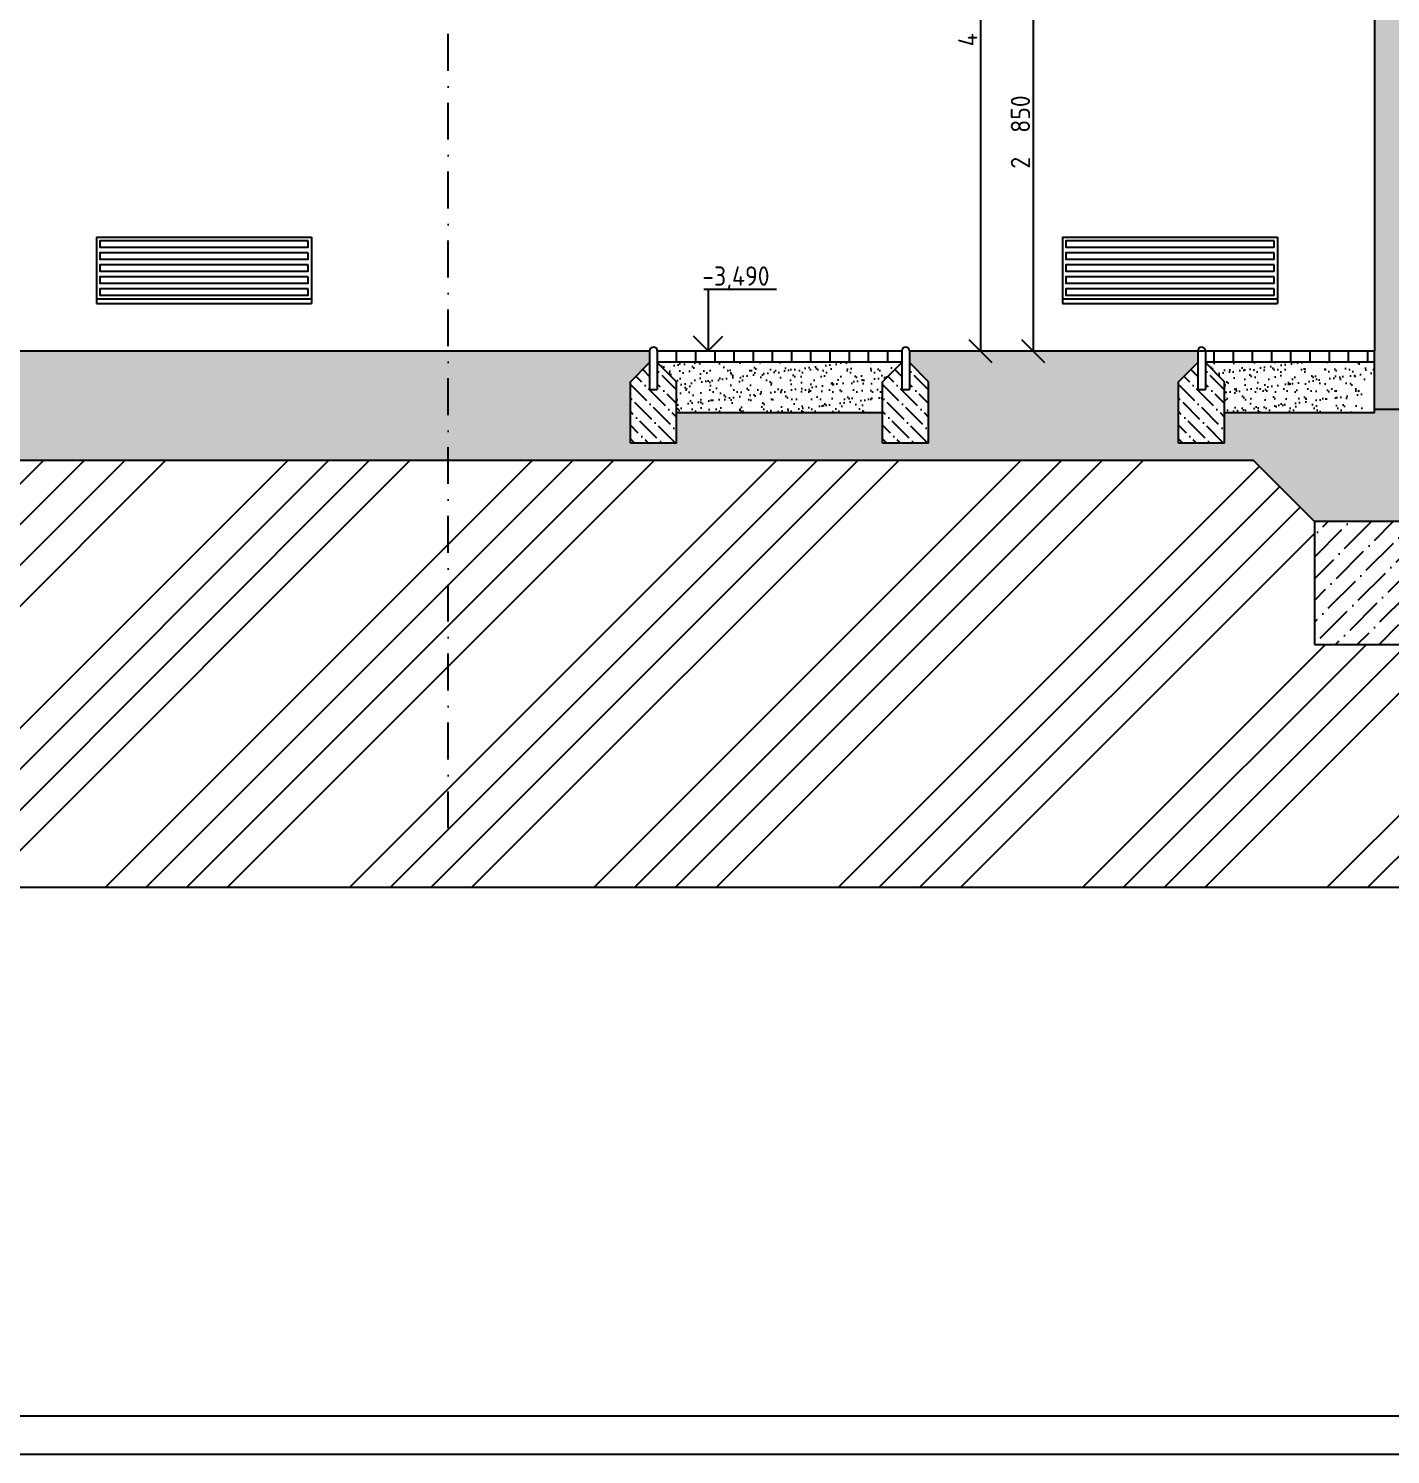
# Model space of a CAD drawing. Extents: x 3792242 to 5145247, y -1546315 to -1031918.
# Drawn here: x 3832688 to 3841555, y -1546315 to -1537035 of the extents above; entities that cross this region are included whole.
import ezdxf

# ---------------------------------------------------------------- set-up
doc = ezdxf.new("R2010")
doc.units = 0
doc.header["$MEASUREMENT"] = 0
doc.linetypes.add('BODKOCIARKOVANA_3', pattern=[5.6, 3, -1.3, 0, -1.3])
doc.layers.get('0').update_dxf_attribs({"linetype": 'CONTINUOUS'})
doc.layers.get('Defpoints').update_dxf_attribs({"color": 61, "linetype": 'CONTINUOUS'})
for name, color, linetype in [('KÓTY', 4, 'CONTINUOUS'), ('MÚRY', 1, 'CONTINUOUS'), ('osi', 253, 'CONTINUOUS'), ('POZEMOK', 7, 'CONTINUOUS'), ('TENKÁ', 7, 'CONTINUOUS'), ('ŠRAFY', 82, 'CONTINUOUS'), ('šrafy-múry', 8, 'CONTINUOUS')]:
    doc.layers.add(name, color=color, linetype=linetype)
doc.styles.add('STYLE1', font='isocp.shx')
doc.dimstyles.new('STANDARD-50', dxfattribs={"dimtxt": 125, "dimasz": 150, "dimexe": 10, "dimexo": 200, "dimgap": 20, "dimtad": 1, "dimdsep": 46, "dimlunit": 6, "dimtxsty": 'STYLE1', "dimblk1": 'OBLIQUE', "dimblk2": 'OBLIQUE', "dimsah": 1, "dimcen": 2.5, "dimse1": 1, "dimse2": 1, "dimadec": 0, "dimazin": 0, "dimtfac": 1, "dimtmove": 1, "dimatfit": 3, "dimldrblk": 'OBLIQUE', "dimfxl": 1, "dimtolj": 1, "dimtzin": 0, "dimarcsym": 0})
pattern_1 = [(90, (45657.19, -33883.5), (-125, 8e-15), [])]

# ---------------------------------------------------------------- blocks, each defined once
blk = doc.blocks.new('_OBLIQUE')
at = {"color": 0, "linetype": 'ByBlock'}
blk.add_line((-0.5, -0.5), (0.5, 0.5), dxfattribs=at)
blk = doc.blocks.new('*D49504')
at = {"layer": 'Defpoints', "color": 0}
for p in [(3841450.2, -1534683.8), (3838885.2, -1539133.8), (3841450.2, -1539133.8)]:
    blk.add_point(p, dxfattribs=at)
at = {"layer": 'KÓTY', "color": 0, "lineweight": -2, "ltscale": 0.25}
blk.add_line((3838885.2, -1534683.8), (3838885.2, -1539133.8), dxfattribs=at)
at = {"layer": 'KÓTY', "color": 0, "linetype": 'ByBlock', "lineweight": -2, "xscale": 150, "yscale": 150, "zscale": 150}
for p, rotation in [((3838885.2, -1534683.8), 90), ((3838885.2, -1539133.8), 270)]:
    blk.add_blockref('_OBLIQUE', p, dxfattribs=dict(at, rotation=rotation))
at = {"layer": 'KÓTY', "color": 0, "insert": (3838802.7, -1536908.8), "char_height": 125, "attachment_point": 5, "rotation": 90, "style": 'STYLE1'}
blk.add_mtext('\\A1;4ﾠ450', dxfattribs=at)
blk = doc.blocks.new('*D49527')
at = {"layer": 'Defpoints', "color": 0}
for p in [(3841650.2, -1536283.8), (3839228.2, -1539133.8), (3841450.2, -1539133.8)]:
    blk.add_point(p, dxfattribs=at)
at = {"layer": 'KÓTY', "color": 0, "lineweight": -2, "ltscale": 0.25}
blk.add_line((3839228.2, -1536283.8), (3839228.2, -1539133.8), dxfattribs=at)
at = {"layer": 'KÓTY', "color": 0, "linetype": 'ByBlock', "lineweight": -2, "xscale": 150, "yscale": 150, "zscale": 150}
for p, rotation in [((3839228.2, -1536283.8), 90), ((3839228.2, -1539133.8), 270)]:
    blk.add_blockref('_OBLIQUE', p, dxfattribs=dict(at, rotation=rotation))
at = {"layer": 'KÓTY', "color": 0, "insert": (3839145.7, -1537708.8), "char_height": 125, "attachment_point": 5, "rotation": 90, "style": 'STYLE1'}
blk.add_mtext('\\A1;2ﾠ850', dxfattribs=at)

msp = doc.modelspace()

# ---------------------------------------------------------------- hatches: boundary and pattern name
at = {"layer": 'ŠRAFY'}
h = msp.add_hatch(dxfattribs=at)
h.set_pattern_fill('HEX', color=256, scale=250)
h.set_pattern_definition([(0, (-601642.31, 2e-09), (0, 54.12658774), [31.25, -62.5]), (120, (-601642.31, 2e-09), (-46.875, -27.06329387), [31.25, -62.5]), (60, (-601611.06, 2e-09), (-46.875, 27.06329387), [31.25, -62.5])])
h.paths.add_polyline_path([(3841450.193, -1539513.77), (3841610.193, -1539513.77), (3841610.193, -1539338.77), (3841610.193, -1539313.77), (3841610.193, -1539063.77), (3841610.193, -1538813.77), (3841610.193, -1538563.77), (3841610.193, -1536283.77), (3841610.193, -1535743.77), (3841610.193, -1534713.77), (3841450.193, -1534713.77), (3841450.193, -1539133.77), (3841450.193, -1539203.77)])
at = {"layer": 'ŠRAFY', "ltscale": 0.25}
h = msp.add_hatch(dxfattribs=at)
h.set_pattern_fill('ANSI34', color=256, scale=1500)
h.set_pattern_definition([(45, (42813.2, 0), (-795.49513, 795.49513), []), (45, (43078.4, 0), (-795.49513, 795.49513), []), (45, (43343.5, 0), (-795.49513, 795.49513), []), (45, (43608.7, 0), (-795.49513, 795.49513), [])])
h.paths.add_polyline_path([(3856930.362, -1539703.601), (3856390.193, -1540243.77), (3856390.193, -1541043.77), (3853790.193, -1541043.77), (3853360.193, -1541043.77), (3852652.192, -1541043.77), (3851490.193, -1541043.77), (3848890.193, -1541043.77), (3843835.652, -1541043.77), (3842560.193, -1541043.77), (3841060.193, -1541043.77), (3841060.193, -1540243.77), (3840660.193, -1539843.77), (3810420.193, -1539843.77), (3810420.193, -1540643.77), (3808620.193, -1540643.77), (3808620.193, -1539843.77), (3806456.344, -1539842.618), (3806055.193, -1540243.77), (3806055.193, -1541043.77), (3803655.193, -1541043.77), (3803655.193, -1540243.77), (3802005.193, -1540243.77), (3802005.193, -1541043.77), (3799805.193, -1541043.77), (3795340.193, -1541043.77), (3795340.193, -1540243.77), (3794507.358, -1538801.258), (3794030.863, -1538804.23), (3794030.863, -1542624), (3858687.193, -1542624), (3858687.193, -1539705.358), (3857100.193, -1539703.771)])
h.paths.add_polyline_path([(3806314.535, -1539532.394), (3806820.884, -1539532.394), (3806820.884, -1539732.444), (3806314.535, -1539732.444)], flags=24)
h.paths.add_polyline_path([(3807463.582, -1540068.7), (3807969.93, -1540068.7), (3807969.93, -1540268.749), (3807463.582, -1540268.749)], flags=24)
h.paths.add_polyline_path([(3807462.035, -1539346.395), (3807980.884, -1539346.395), (3807980.884, -1539546.444), (3807462.035, -1539546.444)], flags=24)
h.paths.add_polyline_path([(3803217.693, -1539571.299), (3803217.693, -1539308.701), (3803467.693, -1539308.701), (3803467.693, -1539571.299)], flags=24)
h.paths.add_polyline_path([(3807963.193, -1540387.57), (3807963.193, -1540099.971), (3808213.193, -1540099.971), (3808213.193, -1540387.57)], flags=24)
h.paths.add_polyline_path([(3807963.193, -1539722.57), (3807963.193, -1539434.971), (3808213.193, -1539434.971), (3808213.193, -1539722.57)], flags=24)
h = msp.add_hatch(dxfattribs=at)
h.set_pattern_fill('AR-CONC', color=256, scale=50)
h.set_pattern_definition([(50, (-12142841.75, 590327.22), (358.6300913, -31.3760675), [37.5, -412.5]), (355, (-12142841.75, 590327.22), (-69.375667, 376.096067), [30, -330]), (100.4514445, (-12142811.87, 590324.6), (289.254423, 344.7199955), [31.870096, -350.571056]), (46.1842, (-12142841.75, 590427.22), (533.620665, -82.75964), [56.25, -618.75]), (96.6356355, (-12142797.3, 590420.33), (467.330973, 487.0593), [47.805171, -525.85688]), (351.184164, (-12142841.75, 590427.2), (467.330973, 487.0593), [45, -495]), (21, (-12142791.75, 590402.22), (298.453526, -201.3094453), [37.5, -412.5]), (326, (-12142791.75, 590402.22), (121.657666, 362.5750225), [30, -330]), (71.4514447, (-12142766.9, 590385.45), (420.111188, 161.2655764), [31.870095, -350.571056]), (37.5, (-12142841.75, 590327.22), (6.0799277, 166.4469269), [0, -326, 0, -335, 0, -331.25]), (7.5, (-12142841.75, 590327.22), (131.5347687, 197.205856), [0, -191, 0, -318.5, 0, -126.25]), (327.5, (-12142953.25, 590327.22), (266.9112181, -11.2774359), [0, -125, 0, -390, 0, -517.5]), (317.5, (-12143003.25, 590327.22), (291.5930847, 50.052491), [0, -162.5, 0, -259, 0, -367.5])])
h.paths.add_polyline_path([(3825090.193, -1539133.77), (3825090.193, -1539208.77), (3825215.193, -1539333.77), (3825215.193, -1539733.77), (3824915.193, -1539733.77), (3824915.193, -1539533.77), (3824015.193, -1539533.77), (3824015.193, -1539733.77), (3823715.193, -1539733.77), (3823715.193, -1539333.77), (3823840.193, -1539208.77), (3823840.193, -1539133.77), (3814188.193, -1539133.77), (3810330.193, -1539133.77), (3810330.193, -1539208.77), (3810455.193, -1539333.77), (3810455.193, -1539733.77), (3810155.193, -1539733.77), (3810155.193, -1539433.77), (3810116.172, -1539433.77, -0.14365488), (3810107.213, -1539433.77), (3809880.193, -1539433.77), (3809880.193, -1539843.77), (3810420.193, -1539843.77), (3840660.193, -1539843.77), (3841060.193, -1540243.77), (3841610.193, -1540243.77), (3841610.193, -1539513.77), (3841450.193, -1539513.77), (3841450.193, -1539533.77), (3840475.193, -1539533.77), (3840475.193, -1539733.77), (3840175.193, -1539733.77), (3840175.193, -1539333.77), (3840300.193, -1539208.77), (3840300.193, -1539133.77), (3838423.335, -1539133.77), (3838423.335, -1539208.77), (3838548.335, -1539333.77), (3838548.335, -1539733.77), (3838248.335, -1539733.77), (3838248.335, -1539533.77), (3836906.612, -1539533.77), (3836906.612, -1539733.77), (3836606.612, -1539733.77), (3836606.612, -1539333.77), (3836731.612, -1539208.77), (3836731.612, -1539133.77)])
h = msp.add_hatch(dxfattribs=at)
h.set_pattern_fill('ANSI31', color=256, scale=1000, angle=45)
h.set_pattern_definition(pattern_1)
h.paths.add_polyline_path([(3838373.335, -1539203.77), (3838373.335, -1539133.77), (3836781.612, -1539133.77), (3836781.612, -1539203.77)])
h = msp.add_hatch(dxfattribs=at)
h.set_pattern_fill('ANSI31', color=256, scale=1000, angle=45)
h.set_pattern_definition(pattern_1)
h.paths.add_polyline_path([(3841500.193, -1539133.77), (3840350.193, -1539133.77), (3840350.193, -1539203.77), (3841500.193, -1539203.77)])
h = msp.add_hatch(dxfattribs=at)
h.set_pattern_fill('ANSI36', color=256, scale=500, angle=90)
h.set_pattern_definition([(135, (-12083254.756, 589363.88), (-121.53397802, 33.14563037), [156.25, -31.25, 0, -31.25])])
h.paths.add_polyline_path([(3836606.612, -1539333.77), (3836731.612, -1539208.77), (3836731.612, -1539383.77), (3836781.612, -1539383.77), (3836781.612, -1539208.77), (3836906.612, -1539333.77), (3836906.612, -1539733.77), (3836606.612, -1539733.77)])
h = msp.add_hatch(dxfattribs=at)
h.set_pattern_fill('AR-SAND', color=256, scale=50)
h.set_pattern_definition([(37.5, (-74689.81, -33883.5), (-3.1496679, 96.3411885), [0, -76, 0, -85, 0, -81.25]), (7.5, (-74689.81, -33883.5), (88.4888353, 141.1073033), [0, -41, 0, -68.5, 0, -26.25]), (327.5, (-74751.31, -33883.5), (155.7070931, 0.2829527), [0, -25, 0, -90, 0, -117.5]), (317.5, (-74751.31, -33883.5), (150.3063302, 43.8837782), [0, -12.5, 0, -59, 0, -67.5])])
h.paths.add_polyline_path([(3838248.335, -1539533.77), (3838248.335, -1539333.77), (3838373.335, -1539208.77), (3838373.335, -1539203.77), (3836781.612, -1539203.77), (3836781.612, -1539208.77), (3836906.612, -1539333.77), (3836906.612, -1539533.77)])
h = msp.add_hatch(dxfattribs=at)
h.set_pattern_fill('ANSI36', color=256, scale=500, angle=90)
h.set_pattern_definition([(135, (-12081613.033, 589363.88), (-121.53397802, 33.14563037), [156.25, -31.25, 0, -31.25])])
h.paths.add_polyline_path([(3838248.335, -1539333.77), (3838373.335, -1539208.77), (3838373.335, -1539383.77), (3838423.335, -1539383.77), (3838423.335, -1539208.77), (3838548.335, -1539333.77), (3838548.335, -1539733.77), (3838248.335, -1539733.77)])
h = msp.add_hatch(dxfattribs=at)
h.set_pattern_fill('ANSI36', color=256, scale=500, angle=90)
h.set_pattern_definition([(135, (-12079686.175, 589363.88), (-121.53397802, 33.14563037), [156.25, -31.25, 0, -31.25])])
h.paths.add_polyline_path([(3840175.193, -1539333.77), (3840300.193, -1539208.77), (3840300.193, -1539383.77), (3840350.193, -1539383.77), (3840350.193, -1539208.77), (3840475.193, -1539333.77), (3840475.193, -1539733.77), (3840175.193, -1539733.77)])
h = msp.add_hatch(dxfattribs=at)
h.set_pattern_fill('AR-SAND', color=256, scale=50)
h.set_pattern_definition([(37.5, (-74689.81, -33883.5), (-3.1496679, 96.3411885), [0, -76, 0, -85, 0, -81.25]), (7.5, (-74689.81, -33883.5), (88.4888353, 141.1073033), [0, -41, 0, -68.5, 0, -26.25]), (327.5, (-74751.31, -33883.5), (155.7070931, 0.2829527), [0, -25, 0, -90, 0, -117.5]), (317.5, (-74751.31, -33883.5), (150.3063302, 43.8837782), [0, -12.5, 0, -59, 0, -67.5])])
h.paths.add_polyline_path([(3841375.193, -1539333.77), (3841500.193, -1539208.77), (3841500.193, -1539203.77), (3840350.193, -1539203.77), (3840350.193, -1539208.77), (3840475.193, -1539333.77), (3840475.193, -1539533.77), (3841375.193, -1539533.77)])
at = {"layer": 'šrafy-múry'}
h = msp.add_hatch(dxfattribs=at)
h.set_pattern_fill('ANSI36', color=253, scale=800, angle=360)
h.set_pattern_definition([(45, (-94128.81, 3000), (53.0330086, 194.4543648), [250, -50, 0, -50])])
h.paths.add_polyline_path([(3842010.193, -1540243.77), (3841610.193, -1540243.77), (3841450.193, -1540243.77), (3841060.193, -1540243.77), (3841060.193, -1541043.77), (3842560.193, -1541043.77), (3842560.193, -1540243.77)])

# ---------------------------------------------------------------- linework, layer by layer
at = {"color": 253}
for p in [(3810420.193, -1539843.77), (3841060.193, -1540243.77)]:
    msp.add_line(p, (3840660.193, -1539843.77), dxfattribs=at)
at = {"layer": 'Defpoints'}
msp.add_line((3794030.863, -1542624), (3858687.193, -1542624), dxfattribs=at)
at = {"layer": 'MÚRY'}
for p, q in [((3841450.193, -1534713.77), (3841450.193, -1539133.77)), ((3825090.193, -1539133.77), (3836731.612, -1539133.77)), ((3836781.612, -1539133.77), (3838373.335, -1539133.77)), ((3838423.335, -1539133.77), (3841450.193, -1539133.77))]:
    msp.add_line(p, q, dxfattribs=at)
for centre in [(3836756.612, -1539133.77), (3838398.335, -1539133.77), (3840325.193, -1539133.77)]:
    msp.add_arc(centre, 25, 0, 180, dxfattribs=at)
at = {"layer": 'osi', "linetype": 'BODKOCIARKOVANA_3', "ltscale": 80}
msp.add_line((3835420.193, -1542239.5), (3835420.193, -1519829.5), dxfattribs=at)
at = {"layer": 'POZEMOK', "color": 8}
for points in [[(3834508.193, -1538416.52), (3833152.193, -1538416.52), (3833152.193, -1538459.02), (3834508.193, -1538459.02)], [(3840798.193, -1538416.52), (3839442.193, -1538416.52), (3839442.193, -1538459.02), (3840798.193, -1538459.02)], [(3834508.193, -1538494.52), (3833152.193, -1538494.52), (3833152.193, -1538537.02), (3834508.193, -1538537.02)], [(3840798.193, -1538494.52), (3839442.193, -1538494.52), (3839442.193, -1538537.02), (3840798.193, -1538537.02)], [(3834508.193, -1538572.52), (3833152.193, -1538572.52), (3833152.193, -1538615.02), (3834508.193, -1538615.02)], [(3840798.193, -1538572.52), (3839442.193, -1538572.52), (3839442.193, -1538615.02), (3840798.193, -1538615.02)], [(3834508.193, -1538650.52), (3833152.193, -1538650.52), (3833152.193, -1538693.02), (3834508.193, -1538693.02)], [(3834508.193, -1538728.52), (3833152.193, -1538728.52), (3833152.193, -1538771.02), (3834508.193, -1538771.02)], [(3840798.193, -1538650.52), (3839442.193, -1538650.52), (3839442.193, -1538693.02), (3840798.193, -1538693.02)], [(3840798.193, -1538728.52), (3839442.193, -1538728.52), (3839442.193, -1538771.02), (3840798.193, -1538771.02)]]:
    msp.add_lwpolyline(points, close=True, dxfattribs=at)
at = {"layer": 'TENKÁ', "ltscale": 5}
for p, q in [((3833130.193, -1538393.77), (3833130.193, -1538823.77)), ((3834530.193, -1538393.77), (3834530.193, -1538823.77)), ((3839420.193, -1538393.77), (3839420.193, -1538823.77)), ((3840820.193, -1538393.77), (3840820.193, -1538823.77))]:
    msp.add_line(p, q, dxfattribs=at)
at = {"layer": 'TENKÁ'}
for p, q in [((3833130.193, -1538393.77), (3834530.193, -1538393.77)), ((3839420.193, -1538393.77), (3840820.193, -1538393.77)), ((3833130.193, -1538793.77), (3834530.193, -1538793.77)), ((3839420.193, -1538793.77), (3840820.193, -1538793.77)), ((3841450.193, -1539533.77), (3841450.193, -1539133.77)), ((3836781.612, -1539203.77), (3838373.335, -1539203.77)), ((3840350.193, -1539203.77), (3841450.193, -1539203.77)), ((3836906.612, -1539533.77), (3838248.335, -1539533.77)), ((3840475.193, -1539533.77), (3841450.193, -1539533.77)), ((3855290.193, -1539513.77), (3841450.193, -1539513.77)), ((3842560.193, -1540243.77), (3841060.193, -1540243.77)), ((3841060.193, -1540243.77), (3841060.193, -1541043.77)), ((3841060.193, -1541043.77), (3842560.193, -1541043.77))]:
    msp.add_line(p, q, dxfattribs=at)
at = {"layer": 'TENKÁ', "ltscale": 0.25}
for p, q in [((3833130.193, -1538823.77), (3834530.193, -1538823.77)), ((3839420.193, -1538823.77), (3840820.193, -1538823.77)), ((3836731.612, -1539133.77), (3836731.612, -1539383.77)), ((3836731.612, -1539133.77), (3836731.612, -1539383.77)), ((3836781.612, -1539133.77), (3836781.612, -1539383.77)), ((3838373.335, -1539133.77), (3838373.335, -1539383.77)), ((3838373.335, -1539133.77), (3838373.335, -1539383.77)), ((3838423.335, -1539133.77), (3838423.335, -1539383.77)), ((3840300.193, -1539133.77), (3840300.193, -1539383.77)), ((3840300.193, -1539133.77), (3840300.193, -1539383.77)), ((3840350.193, -1539133.77), (3840350.193, -1539383.77)), ((3836606.612, -1539333.77), (3836731.612, -1539208.77)), ((3836906.612, -1539333.77), (3836781.612, -1539208.77)), ((3838248.335, -1539333.77), (3838373.335, -1539208.77)), ((3838548.335, -1539333.77), (3838423.335, -1539208.77)), ((3840175.193, -1539333.77), (3840300.193, -1539208.77)), ((3840475.193, -1539333.77), (3840350.193, -1539208.77)), ((3836606.612, -1539733.77), (3836606.612, -1539333.77)), ((3836906.612, -1539733.77), (3836906.612, -1539333.77)), ((3838248.335, -1539733.77), (3838248.335, -1539333.77)), ((3838548.335, -1539733.77), (3838548.335, -1539333.77)), ((3840175.193, -1539733.77), (3840175.193, -1539333.77)), ((3840475.193, -1539733.77), (3840475.193, -1539333.77)), ((3836731.612, -1539383.77), (3836781.612, -1539383.77)), ((3838373.335, -1539383.77), (3838423.335, -1539383.77)), ((3840300.193, -1539383.77), (3840350.193, -1539383.77)), ((3836906.612, -1539733.77), (3836606.612, -1539733.77)), ((3838548.335, -1539733.77), (3838248.335, -1539733.77)), ((3840475.193, -1539733.77), (3840175.193, -1539733.77))]:
    msp.add_line(p, q, dxfattribs=at)
at = {"layer": 'TENKÁ', "linetype": 'ByBlock', "ltscale": 0.25}
for p, q in [((3837557.498, -1538733.77), (3837083.599, -1538733.77)), ((3837113.193, -1538733.77), (3837113.193, -1539133.77)), ((3837113.193, -1539133.77), (3837017.733, -1539038.311)), ((3837113.193, -1539133.77), (3837208.652, -1539038.311))]:
    msp.add_line(p, q, dxfattribs=at)
at = {"layer": 'TENKÁ', "color": 7}
for p, q in [((3869187.193, -1546064.833), (3793780.863, -1546064.833)), ((3869437.193, -1546314.833), (3793530.863, -1546314.833))]:
    msp.add_line(p, q, dxfattribs=at)

# ---------------------------------------------------------------- texts
at = {"layer": 'TENKÁ', "ltscale": 0.25, "style": 'STYLE1'}
msp.add_text('-3,490', height=125, dxfattribs=at).set_placement((3837074.535, -1538708.444))

# ---------------------------------------------------------------- dimensions: what is measured, and where the dimension line sits
at = {"layer": 'KÓTY', "ltscale": 0.25}
for base, p1, picture, middle in [((3838885.193, -1539133.77), (3841450.193, -1534683.77), '*D49504', (3838802.65, -1536908.77)), ((3839228.193, -1539133.77), (3841650.193, -1536283.77), '*D49527', (3839145.65, -1537708.77))]:
    dim = msp.add_linear_dim(base=base, p1=p1, p2=(3841450.193, -1539133.77), angle=90, dimstyle='STANDARD-50', override={"dimtxsty": 'STYLE1', "dimldrblk": 'OBLIQUE'}, dxfattribs=at)
    dim.commit()
    dim.dimension.update_dxf_attribs({"geometry": picture, "text_midpoint": middle})

doc.saveas('drawing.dxf')
